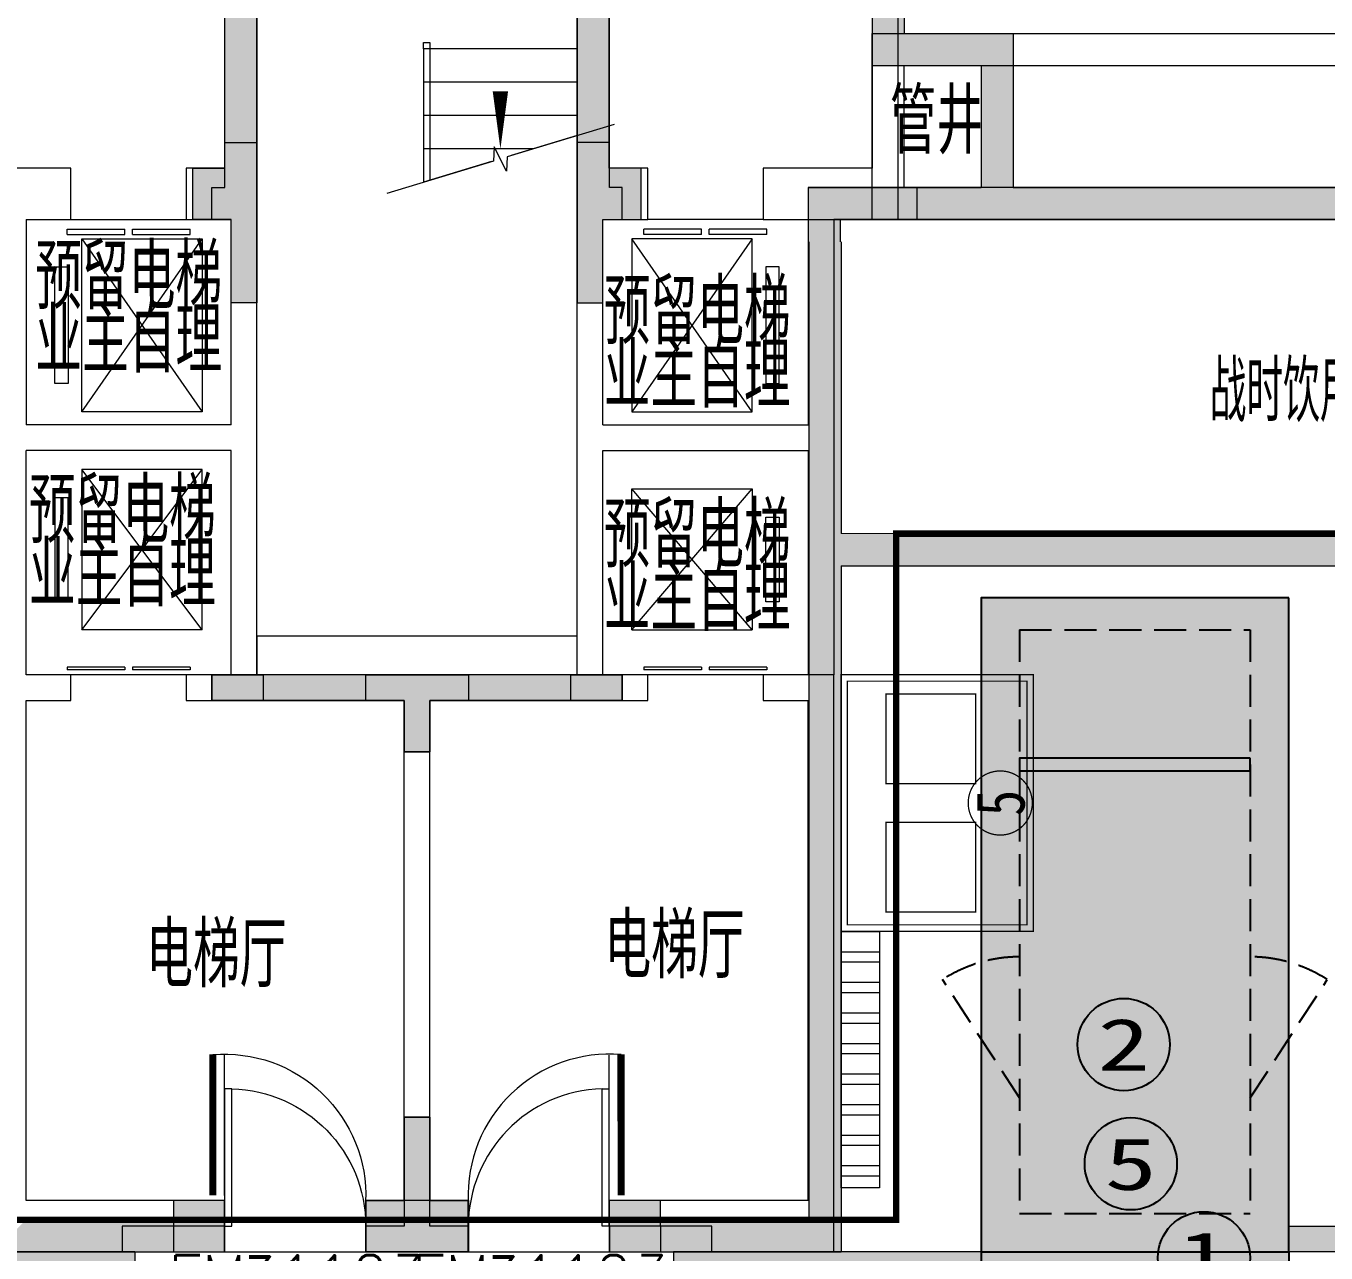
# Model space of a CAD drawing. Extents: x -264757 to 1033689, y 4049843 to 4347093.
# Drawn here: x -84506 to -74366, y 4186300 to 4195866 of the extents above; entities that cross this region are included whole.
import ezdxf
from ezdxf.enums import TextEntityAlignment as Align

# ---------------------------------------------------------------- set-up
doc = ezdxf.new("R2010")
doc.units = 0
doc.header["$LTSCALE"] = 1000
doc.header["$MEASUREMENT"] = 0
doc.linetypes.add('AX-01DK-PB01$1$A-001-车位参照B1$0$A-001-车位参照B1$0$A-001-车位参照B1$0$A-H4-001-基本图形$0$A-001-车位B1$0$DASH', pattern=[0.35, 0.25, -0.1])
doc.linetypes.add('DASH', pattern=[0.35, 0.25, -0.1])
doc.layers.get('0').update_dxf_attribs({"color": 8})
doc.layers.add('AX-01DK-PB01$0$AX-001DK-01-PB01-02$0$A-3-WinF(Text)', color=8, linetype='Continuous', plot=False)
doc.layers.add('AX-01DK-PB01$0$AX-03CK-02-PB01$0$AX-03CK-02-PB01$0$WINDOW_TEXT', color=8, linetype='Continuous', plot=False)
for name, color, linetype in [('AX-01DK-PB01$0$AX-03CK-02-PB01$0$AX-03CK-02-PB01$0$PUB_HATCH', 8, 'Continuous'), ('PUB_HATCH', 8, 'Continuous'), ('不利因素2-紧邻集水坑、排水沟', 7, 'Continuous'), ('不利因素5-单面靠墙', 7, 'Continuous'), ('不利因素9-坡道上停车', 7, 'Continuous'), ('子母车位', 7, 'Continuous'), ('普通车位', 7, 'Continuous')]:
    doc.layers.add(name, color=color, linetype=linetype)
doc.layers.add('无关图层', color=8, linetype='Continuous', lineweight=0)
doc.layers.add('车位归属楼栋范围线', color=7, linetype='Continuous', true_color=0x19e6c7)
doc.styles.add('-宋体', font='', dxfattribs={"width": 0.8})
doc.styles.add('AX-01DK-PB01$0$AX-001DK-01-PB01-02$0$_TCH_WINDOW', font='SIMPLEX', dxfattribs={"bigfont": 'GBCBIG'})
doc.styles.add('AX-01DK-PB01$0$AX-03CK-02-PB01$0$AX-03CK-02-PB01$0$_TCH_DIM_T3', font='SIMPLEX', dxfattribs={"width": 0.705882, "bigfont": 'GBCBIG'})
doc.styles.add('AX-01DK-PB01$0$Standard', font='gbenor.shx', dxfattribs={"bigfont": 'gbcbig.shx'})
doc.styles.add('AX-01DK-PB01$1$AX-001DK-01-PB01-02$0$Standard', font='gbenor.shx', dxfattribs={"bigfont": 'gbcbig.shx'})
doc.styles.add('AX-ACK-P01-WALL$0$黑体', font='simhei.ttf')
doc.styles.add('SX-ACK-PB01-WNC-ALL$0$黑体', font='simhei.ttf')
doc.styles.add('坑编号', font='', dxfattribs={"width": 0.8})
doc.styles.add('黑体', font='simhei.ttf')
doc.styles.get('-宋体').set_extended_font_data('SimSun')
doc.styles.get('坑编号').set_extended_font_data('SimSun')
pattern_1 = [(180, (475610.28, 3584445.37), (-1e-13, -238.125), []), (180, (475530.9, 3584524.75), (-1e-13, -238.125), [])]

# ---------------------------------------------------------------- blocks, each defined once
blk = doc.blocks.new('20200722.21182239')
at = {"layer": '不利因素2-紧邻集水坑、排水沟', "true_color": 0xc46e92}
h = blk.add_hatch(color=233, dxfattribs=at)
h.dxf.hatch_style = 1
edge = h.paths.add_edge_path()
edge.add_arc((360, 360), 360, 0, 360)
at = {"layer": '不利因素2-紧邻集水坑、排水沟'}
blk.add_circle((360, 360), 360, dxfattribs=at)
at = {"layer": '不利因素2-紧邻集水坑、排水沟', "style": '黑体', "width": 1.390625}
blk.add_text('2', height=407, dxfattribs=at).set_placement((156, 156), (564, 156), align=Align.FIT)
blk = doc.blocks.new('SX-ACK-PB01-WNC-ALL$0$20200722.21183209')
at = {"layer": '不利因素5-单面靠墙', "true_color": 0x6d711d}
h = blk.add_hatch(color=66, dxfattribs=at)
h.dxf.hatch_style = 1
edge = h.paths.add_edge_path()
edge.add_arc((360, 360), 360, 0, 360)
at = {"layer": '不利因素5-单面靠墙'}
blk.add_circle((360, 360), 360, dxfattribs=at)
at = {"layer": '不利因素5-单面靠墙', "style": 'SX-ACK-PB01-WNC-ALL$0$黑体', "width": 1.390625}
blk.add_text('5', height=407, dxfattribs=at).set_placement((156, 156), (564, 156), align=Align.FIT)
blk = doc.blocks.new('*U122')
at = {"layer": '无关图层', "const_width": 10}
for points in [[(1000, 0), (-1000, 0), (-1000, 1500), (1000, 1500)], [(950, 50), (-950, 50), (-950, 1450), (950, 1450)], [(-150, 1050), (-850, 1050), (-850, 350), (-150, 350)], [(850, 1050), (150, 1050), (150, 350), (850, 350)]]:
    blk.add_lwpolyline(points, close=True, dxfattribs=at)
blk.add_lwpolyline([(0, 1492, 0.098491), (-96, 1473, 0.098491), (-177, 1419, 0.098491), (-231, 1338, 0.098491), (-250, 1242, 0.098491), (-231, 1146, 0.098491), (-177, 1065, 0.098491), (-96, 1011, 0.098491), (0, 992, 0.098491), (96, 1011, 0.098491), (177, 1065, 0.098491), (231, 1146, 0.098491), (250, 1242, 0.098491), (231, 1338, 0.098491), (177, 1419, 0.098491), (96, 1473, 0.098491)], format="xyb", close=True, dxfattribs=at)
at = {"layer": '无关图层', "style": '坑编号', "width": 0.8}
blk.add_attdef('X', text='', height=380, dxfattribs=at).set_placement((0, 1242), align=Align.MIDDLE_CENTER)
blk = doc.blocks.new('fasdfasdfasdfasdfasdf')
at = {"layer": '不利因素9-坡道上停车', "true_color": 0xe0aa15}
h = blk.add_hatch(color=42, dxfattribs=at)
h.dxf.hatch_style = 1
edge = h.paths.add_edge_path()
edge.add_arc((-119587, 4058555), 720, 0, 360)
at = {"layer": '不利因素9-坡道上停车'}
blk.add_circle((-119587, 4058555), 720, dxfattribs=at)
at = {"layer": '不利因素9-坡道上停车', "style": 'AX-ACK-P01-WALL$0$黑体', "width": 1.390625}
blk.add_text('1', height=815, dxfattribs=at).set_placement((-119994, 4058148), (-119180, 4058148), align=Align.FIT)
blk = doc.blocks.new('AX-01DK-PB01$0$AX-001DK-01-PP01$0$AX-001DK-01-PP01$0$$DORLIB2D$00000127')
at = {"layer": '无关图层'}
for points in [[(-0.533, 0.795), (-0.533, 0.69)], [(-0.033, 0.795), (-0.533, 0.795)], [(-0.033, 0.795), (-0.033, 0.69)], [(0.533, 0.795), (0.033, 0.795)], [(0.033, 0.795), (0.033, 0.69)], [(0.533, 0.795), (0.533, 0.69)], [(-0.033, 0.69), (-0.533, 0.69)], [(0.533, 0.69), (0.033, 0.69)], [(0.5, 0.5), (-0.5, 0.5)]]:
    blk.add_lwpolyline(points, dxfattribs=at)
blk = doc.blocks.new('AX-01DK-PB01$0$$DorLib2D$00000001')
at = {"layer": '无关图层'}
for p, q in [((0.45, 0.975), (0.5, 0.975)), ((0.45, 0), (0.45, 0.975)), ((0.5, 0), (0.5, 0.975)), ((0.5, 0), (0.45, 0))]:
    blk.add_line(p, q, dxfattribs=at)
at = {"layer": '无关图层', "lineweight": 13}
blk.add_arc((0.475, 0), 0.975, 91.46928, 180, dxfattribs=at)
blk = doc.blocks.new('AX-01DK-PB01$0$AX-03CK-02-PB01$0$AX-03CK-02-PB01$0$$U_DORLIB2D$00000009')
at = {"layer": '无关图层'}
blk.add_line((0.5, 0.2191), (0.5, 1.2134), dxfattribs=at)
at = {"layer": '无关图层', "const_width": 0.05}
blk.add_lwpolyline([(0.5833, 0.2191), (0.5833, 1.2191)], dxfattribs=at)
at = {"layer": '无关图层'}
blk.add_arc((0.5, 0.2191), 1.0009, 85.22396, 182.38594, dxfattribs=at)
blk = doc.blocks.new('_FZH')
blk.add_lwpolyline([(-0.5, -0.5), (0.5, -0.5), (0.5, 0.5), (-0.5, 0.5)], close=True)
at = {"layer": 'PUB_HATCH'}
blk.add_solid([(-0.5, -0.5), (0.5, -0.5), (-0.5, 0.5), (0.5, 0.5)], dxfattribs=at)
blk = doc.blocks.new('A$C7e5eb487')
at = {"layer": '普通车位', "true_color": 0xf18f8e}
h = blk.add_hatch(color=11, dxfattribs=at)
h.dxf.hatch_style = 1
h.paths.add_polyline_path([(2400, 0), (2400, -5300), (0, -5300), (0, 0)])
blk = doc.blocks.new('A$C741380cb')
at = {"layer": '子母车位', "true_color": 0x0617f9}
h = blk.add_hatch(color=5, dxfattribs=at)
h.dxf.hatch_style = 1
h.paths.add_polyline_path([(2400, 0), (2400, -10400), (0, -10400), (0, 0)])

msp = doc.modelspace()

# ---------------------------------------------------------------- hatches: boundary and pattern name
at = {"layer": 'AX-01DK-PB01$0$AX-03CK-02-PB01$0$AX-03CK-02-PB01$0$PUB_HATCH'}
for points in [[(-77656.4, 4198328), (-77906.4, 4198028), (-77906.4, 4195558), (-77656.4, 4195808)], [(-77656.4, 4195808), (-77906.4, 4195558), (-77056.4, 4195558), (-76806.4, 4195808)], [(-76806.4, 4195808), (-77056.4, 4195558), (-77056.4, 4194608), (-76931.4, 4194524.6), (-76806.4, 4194608)], [(-78406.4, 4194608), (-78156.4, 4194358), (-76931.4, 4194358), (-76931.4, 4194524.6), (-77056.4, 4194608)], [(-78156.4, 4194358), (-78406.4, 4194608), (-78406.4, 4194183), (-78318.2, 4194183.2), (-78156.4, 4194183)], [(-76931.4, 4194524.6), (-76931.4, 4194358), (-73854.2, 4194358), (-73854.2, 4194608), (-76806.4, 4194608)], [(-78320.6, 4194183.1), (-78399, 4194183.3), (-78399, 4191783.4), (-78232.4, 4191783.4), (-78149, 4191908.4), (-78149, 4194183.3)], [(-78149, 4191658.4), (-71749.8, 4191657.6), (-71749.8, 4191907.6), (-78149, 4191908.4), (-78232.4, 4191783.4)], [(-78232.4, 4191783.4), (-78399, 4191783.4), (-78399, 4186558.3), (-78149, 4186308.4), (-78149, 4191658.4)], [(-81857, 4186307.8), (-81056.5, 4186308), (-81056.6, 4186708), (-81857, 4186707.8)], [(-79956.6, 4186707.7), (-79731.6, 4186707.8), (-79731.6, 4186708.1), (-79956.6, 4186708.1)], [(-79731.5, 4186308.5), (-79956.5, 4186308.4), (-79956.6, 4186707.7), (-79956.5, 4186308.1), (-79731.5, 4186308.1)], [(-83181.7, 4186308), (-83356.4, 4186308), (-83356.4, 4186557.6), (-84506.4, 4186557.5), (-84756.4, 4186307.4), (-83181.7, 4186307.7)], [(-79556, 4186558.2), (-79555.9, 4186308.5), (-79731.5, 4186308.5), (-79731.5, 4186308.1), (-78149, 4186308.4), (-78399, 4186558.3)], [(-82957, 4186307.7), (-82957, 4186308), (-83181.7, 4186308), (-83181.7, 4186307.7)]]:
    msp.add_hatch(color=256, dxfattribs=at).paths.add_polyline_path(points)
at = {"layer": '无关图层'}
h = msp.add_hatch(color=256, dxfattribs=at)
h.dxf.hatch_style = 1
h.paths.add_polyline_path([(-83055.7, 4194357.8), (-83055.7, 4194607.8), (-82956.6, 4194607.8), (-82956.6, 4198327.8), (-82706.6, 4198327.8), (-82705.7, 4194607.8), (-82705.7, 4193707.8), (-82905.7, 4193707.8), (-82905.7, 4194357.8)])
h = msp.add_hatch(color=256, dxfattribs=at)
h.dxf.hatch_style = 1
h.paths.add_polyline_path([(-79856.8, 4194357.8), (-79856.8, 4194607.8), (-79955.9, 4194607.8), (-79955.9, 4198327.8), (-80205.9, 4198327.8), (-80206.8, 4194607.8), (-80206.8, 4193707.8), (-80006.8, 4193707.8), (-80006.8, 4194357.8)])
for points in [[(-83205.7, 4194758.3), (-82955.7, 4194758.3), (-82956.6, 4194958.3), (-82705.7, 4194958.3), (-82705.7, 4193708), (-82906.4, 4193708), (-82906.4, 4194357.8), (-83205.7, 4194358.3)], [(-79707.3, 4194758.3), (-79957.3, 4194758.3), (-79956.4, 4194958.3), (-80207.3, 4194958.3), (-80207.3, 4193708), (-80006.6, 4193708), (-80006.6, 4194357.8), (-79707.3, 4194358.3)], [(-77556.2, 4194608), (-78406.2, 4194608), (-78406.2, 4194358.8), (-77556.2, 4194358.8)], [(-83056.4, 4190807.4), (-82656.2, 4190808), (-82656.2, 4190606.9), (-83056.4, 4190606.4)], [(-81055.7, 4190808), (-81055.7, 4190608), (-81355.8, 4190608), (-81356, 4190208), (-81557.1, 4190208), (-81556.4, 4190608), (-81856.8, 4190608), (-81856.8, 4190808)], [(-80256.6, 4190807.4), (-79856.4, 4190808), (-79856.4, 4190606.9), (-80256.6, 4190606.4)], [(-81855.9, 4186708), (-81555.7, 4186708), (-81555.7, 4187358), (-81355.7, 4187358), (-81355.7, 4186708), (-81055.7, 4186708), (-81055.7, 4186308), (-81855.9, 4186308)], [(-74656.4, 4186508), (-74056.4, 4186508), (-74056.4, 4186858), (-73856.4, 4186858), (-73856.4, 4186508), (-73256.4, 4186508), (-73256.4, 4186308), (-74656.4, 4186308)], [(-82955.5, 4186509), (-83755.7, 4186509.5), (-83755.7, 4186308.5), (-82955.5, 4186308)], [(-79155.7, 4186508.5), (-79955.9, 4186509), (-79955.9, 4186308), (-79155.7, 4186307.4)]]:
    msp.add_hatch(color=256, dxfattribs=at).paths.add_polyline_path(points)
h = msp.add_hatch(color=256, dxfattribs=at)
h.dxf.hatch_style = 1
h.paths.add_polyline_path([(-79856.4, 4190808), (-83056.4, 4190808), (-83056.4, 4190608), (-81556.4, 4190608), (-81556.4, 4190208), (-81356.4, 4190208), (-81356.4, 4190608), (-79856.4, 4190608)])
h = msp.add_hatch(dxfattribs=at)
h.set_pattern_fill('ANSI32', color=256, scale=50, angle=-225)
h.set_pattern_definition(pattern_1)
h.paths.add_polyline_path([(-78149, 4186808), (-78149, 4188808), (-77849, 4188808), (-77849, 4186808)])
h = msp.add_hatch(dxfattribs=at)
h.set_pattern_fill('ANSI32', color=256, scale=50, angle=-225)
h.set_pattern_definition(pattern_1)
h.paths.add_polyline_path([(-78149, 4186808), (-78149, 4188808), (-77849, 4188808), (-77849, 4186808)])
h = msp.add_hatch(color=256, dxfattribs=at)
h.dxf.hatch_style = 1
h.paths.add_polyline_path([(-79155.7, 4186508), (-81355.7, 4186508), (-81355.7, 4187358), (-81555.7, 4187358), (-81555.7, 4186508), (-83755.7, 4186508), (-83755.7, 4186308), (-79155.7, 4186308)])
h.paths.add_polyline_path([(-81855.7, 4186308), (-82955.7, 4186308), (-82955.7, 4186508), (-81855.7, 4186508)])
h.paths.add_polyline_path([(-79955.9, 4186308), (-81055.7, 4186308), (-81055.7, 4186508), (-79955.9, 4186508)], flags=17)

# ---------------------------------------------------------------- linework, layer by layer
at = {"layer": '子母车位', "color": 8, "linetype": 'AX-01DK-PB01$1$A-001-车位参照B1$0$A-001-车位参照B1$0$A-001-车位参照B1$0$A-H4-001-基本图形$0$A-001-车位B1$0$DASH'}
for p, q in [((-76756.4, 4191158.7), (-74956.4, 4191158.7)), ((-76756.4, 4191158.7), (-76756.4, 4186608.7, 0)), ((-74956.4, 4191158.7), (-74956.4, 4186608.7, 0)), ((-76756.4, 4186608.7, 0), (-74956.4, 4186608.7, 0))]:
    msp.add_line(p, q, dxfattribs=at)
at = {"layer": '子母车位', "color": 83}
for p, q in [((-77056.3, 4186308.7, 0), (-77056.3, 4181008.7)), ((-77056.3, 4186308.7, 0), (-74656.3, 4186308.7, 0)), ((-74656.3, 4186308.7, 0), (-74656.3, 4181008.7))]:
    msp.add_line(p, q, dxfattribs=at)
msp.add_lwpolyline([(-74656.4, 4191408.7), (-77056.4, 4191408.7), (-77056.4, 4186308.7), (-74656.4, 4186308.7)], close=True, dxfattribs=at)
at = {"layer": '子母车位'}
msp.add_lwpolyline([(-74956.4, 4190158.7), (-76756.4, 4190158.7), (-76756.4, 4190058.7), (-74956.4, 4190058.7)], close=True, dxfattribs=at)
at = {"layer": '子母车位', "linetype": 'AX-01DK-PB01$1$A-001-车位参照B1$0$A-001-车位参照B1$0$A-001-车位参照B1$0$A-H4-001-基本图形$0$A-001-车位B1$0$DASH'}
for points in [[(-76756.4, 4187508.7), (-77356.4, 4188430.7)], [(-74956.4, 4187508.7), (-74356.4, 4188430.7)]]:
    msp.add_lwpolyline(points, dxfattribs=at)
for centre, start, end in [((-76756.4, 4187508.7, 0), 90, 123.05573), ((-74956.4, 4187508.7, 0), 56.94427, 90)]:
    msp.add_arc(centre, 1100, start, end, dxfattribs=at)
at = {"layer": '无关图层'}
for p, q in [((-77656.4, 4198328), (-77656.4, 4195808)), ((-77706, 4198277.8), (-77706, 4194357.8)), ((-82956.4, 4194757.8), (-82956.4, 4198076.6)), ((-82706.4, 4194457.8), (-82706.4, 4198077.8)), ((-80206.4, 4194457.8), (-80206.4, 4198077.8)), ((-79956.4, 4194757.8), (-79956.4, 4198077.8)), ((-77906, 4198077.8), (-77906, 4194757.8)), ((-77906.4, 4198028), (-77906.4, 4195558)), ((-77656.4, 4195808), (-76806.4, 4195808)), ((-76806.4, 4195808), (-76806.4, 4194608)), ((-81406, 4195687.8), (-81406, 4195737.8)), ((-81406, 4195737.8), (-81356, 4195737.8)), ((-81406, 4195687.8), (-81406, 4194648.1)), ((-81406, 4195687.8), (-81406, 4194648.1)), ((-80206, 4195687.8), (-81406, 4195687.8)), ((-81356, 4195737.8), (-81356, 4194663.2)), ((-80206, 4195687.8), (-80206, 4195012.1)), ((-77906.4, 4195558), (-77056.4, 4195558)), ((-77056.4, 4195558), (-77056.4, 4194608)), ((-80206, 4195427.8), (-81406, 4195427.8)), ((-80206, 4195167.8), (-81406, 4195167.8)), ((-80206, 4195012.1), (-80721.8, 4194855.6)), ((-80549.7, 4194907.8), (-81406, 4194907.8)), ((-84156.4, 4194757.8), (-84606.4, 4194757.8)), ((-84156.4, 4194357.8), (-84156.4, 4194757.8)), ((-82956.4, 4194757.8), (-83256.4, 4194757.8)), ((-83256.4, 4194757.8), (-83256.4, 4194357.8)), ((-80874.6, 4194809.3), (-81406, 4194648.1)), ((-79656.4, 4194757.8), (-79956.4, 4194757.8)), ((-79656.4, 4194357.8), (-79656.4, 4194757.8)), ((-78306, 4194757.8), (-78756.4, 4194757.8)), ((-78756.4, 4194757.8), (-78756.4, 4194357.8)), ((-77906, 4194757.8), (-78306, 4194757.8)), ((-78406.4, 4194608), (-77056.4, 4194608)), ((-78406.4, 4194608), (-78406.4, 4194183)), ((-76806.4, 4194608), (-73854.2, 4194608)), ((-82706.4, 4192657.8), (-82706.4, 4194457.8)), ((-80206.4, 4192657.8), (-80206.4, 4194457.8)), ((-84506.4, 4194357.8), (-84506.4, 4192757.8)), ((-84506.4, 4194357.8), (-84156.4, 4194357.8)), ((-83256.4, 4194357.8), (-82906.4, 4194357.8)), ((-82906.4, 4192757.8), (-82906.4, 4194357.8)), ((-80006.4, 4192757.8), (-80006.4, 4194357.8)), ((-80006.4, 4194357.8), (-79656.4, 4194357.8)), ((-78756.4, 4194357.8), (-78406, 4194357.8)), ((-78406, 4194357.8), (-78406, 4192757.8)), ((-78206, 4194357.8), (-78206, 4192657.8)), ((-77706, 4194357.8), (-78206, 4194357.8)), ((-78156.4, 4194358), (-76931.4, 4194358)), ((-78156.4, 4194358), (-78156.4, 4194183)), ((-76931.4, 4194358), (-73854.2, 4194358)), ((-78399, 4194183.3), (-78399, 4191783.4)), ((-78149, 4194183.3), (-78149, 4191908.4)), ((-82906.4, 4192757.8), (-84506.4, 4192757.8)), ((-80006.4, 4192757.8), (-78406, 4192757.8)), ((-82706.4, 4190807.8), (-82706.4, 4192657.8)), ((-80206.4, 4190807.8), (-80206.4, 4192657.8)), ((-78206, 4192657.8), (-78206, 4190807.8)), ((-82906.4, 4192557.8), (-84506.4, 4192557.8)), ((-84506.4, 4190807.8), (-84506.4, 4192557.8)), ((-82906.4, 4190807.8), (-82906.4, 4192557.8)), ((-80006.4, 4192557.8), (-78406, 4192557.8)), ((-80006.4, 4190807.8), (-80006.4, 4192557.8)), ((-78406, 4192557.8), (-78406, 4190807.8)), ((-83131.4, 4192407.8), (-84071.4, 4192407.8)), ((-84071.4, 4192407.8), (-84071.4, 4191157.8)), ((-84071.4, 4191157.8), (-83131.4, 4192407.8)), ((-83131.4, 4191157.8), (-84071.4, 4192407.8)), ((-83131.4, 4191157.8), (-83131.4, 4192407.8)), ((-79781.4, 4191157.8), (-79781.4, 4192257.8)), ((-79781.4, 4192257.8), (-78841.4, 4192257.8)), ((-78841.4, 4191157.8), (-79781.4, 4192257.8)), ((-79781.4, 4191157.8), (-78841.4, 4192257.8)), ((-78841.4, 4192257.8), (-78841.4, 4191157.8)), ((-84176.4, 4192187.8), (-84281.4, 4192187.8)), ((-84281.4, 4192187.8), (-84281.4, 4191377.8)), ((-84176.4, 4191377.8), (-84176.4, 4192187.8)), ((-78736.4, 4191377.8), (-78736.4, 4192037.8)), ((-78736.4, 4192037.8), (-78631.4, 4192037.8)), ((-78631.4, 4192037.8), (-78631.4, 4191377.8)), ((-71749.8, 4191907.6), (-78149, 4191908.4)), ((-78399, 4191783.4), (-78399, 4186558.3)), ((-78149, 4191658.4), (-71749.8, 4191657.6)), ((-78149, 4191658.4), (-78149, 4186308.4)), ((-84176.4, 4191377.8), (-84281.4, 4191377.8)), ((-78631.4, 4191377.8), (-78736.4, 4191377.8)), ((-84156.4, 4190807.8), (-84506.4, 4190807.8)), ((-84156.4, 4190607.8), (-84156.4, 4190807.8)), ((-82906.4, 4190807.8), (-83256.4, 4190807.8)), ((-83256.4, 4190807.8), (-83256.4, 4190607.8)), ((-81456, 4190807.8), (-82706.4, 4190807.8)), ((-80206.4, 4190807.8), (-81456, 4190807.8)), ((-79656.4, 4190807.8), (-80006.4, 4190807.8)), ((-79656.4, 4190607.8), (-79656.4, 4190807.8)), ((-78206.2, 4190807.8), (-78756.4, 4190807.8)), ((-78756.4, 4190807.8), (-78756.4, 4190607.8)), ((-78206, 4190807.8), (-78406, 4190807.8)), ((-78206.2, 4186307.8), (-78206.2, 4190807.8)), ((-84506.4, 4186707.8), (-84506.4, 4190607.8)), ((-84506.4, 4190607.8), (-84156.4, 4190607.8)), ((-83256.4, 4190607.8), (-82806.4, 4190607.8)), ((-81556, 4190607.8), (-82806.4, 4190607.8)), ((-81556, 4186707.8), (-81556, 4190607.8)), ((-80106.4, 4190607.8), (-81356, 4190607.8)), ((-81356, 4186707.8), (-81356, 4190607.8)), ((-80106.4, 4190607.8), (-79656.4, 4190607.8)), ((-78756.4, 4190607.8), (-78406.2, 4190607.8)), ((-78406.2, 4186707.8), (-78406.2, 4190607.8)), ((-82956, 4186707.8), (-84506.4, 4186707.8)), ((-82957, 4186307.7), (-82957, 4186707.7)), ((-82956, 4186307.8), (-82956, 4186707.8)), ((-81056.6, 4186708), (-81857, 4186707.8)), ((-81857, 4186707.8), (-81857, 4186307.8)), ((-81556, 4186707.8), (-81856, 4186707.8)), ((-81856, 4186707.8), (-81856, 4186307.8)), ((-81056.3, 4186707.8), (-81356, 4186707.8)), ((-81056.5, 4186308), (-81056.6, 4186708)), ((-81056.3, 4186307.8), (-81056.3, 4186707.8)), ((-79731.6, 4186708.1), (-79956.6, 4186708.1)), ((-79956.6, 4186708.1), (-79956.6, 4186707.7)), ((-79956.6, 4186707.7), (-79956.5, 4186308.1)), ((-78406.2, 4186707.8), (-79956.3, 4186707.8)), ((-79956.3, 4186707.8), (-79956.3, 4186307.8)), ((-79731.6, 4186707.8), (-79731.6, 4186708.1)), ((-84506.4, 4186557.5), (-83356.4, 4186557.6)), ((-79556, 4186558.2), (-78399, 4186558.3)), ((-83656.2, 4186307.9), (-86056.2, 4186307.9)), ((-84756.4, 4186307.4), (-83181.7, 4186307.7)), ((-84706.4, 4186307.8), (-82956, 4186307.8)), ((-83656.2, 4186307.9), (-83656.2, 4181007.9, 0)), ((-83181.7, 4186307.7), (-82957, 4186307.7)), ((-82957, 4186307.7), (-81857, 4186307.8)), ((-81857, 4186307.8), (-81056.5, 4186308)), ((-81856, 4186307.8), (-81456, 4186307.8)), ((-81456, 4186307.8), (-81056.3, 4186307.8)), ((-81056.5, 4186308), (-79956.5, 4186308.1)), ((-79956.5, 4186308.1), (-79731.5, 4186308.1)), ((-79956.3, 4186307.8), (-78206.2, 4186307.8)), ((-79731.5, 4186308.1), (-78149, 4186308.4)), ((-79456.3, 4186308, 0), (-79456.3, 4181008)), ((-77056.3, 4186308, 0), (-79456.3, 4186308, 0)), ((-77056.3, 4186308, 0), (-77056.3, 4181008))]:
    msp.add_line(p, q, dxfattribs=at)
for points in [[(-83055.7, 4194357.8), (-83055.7, 4194607.8), (-82956.6, 4194607.8), (-82956.6, 4198327.8), (-82706.6, 4198327.8), (-82705.7, 4194607.8), (-82705.7, 4193707.8), (-82905.7, 4193707.8), (-82905.7, 4194357.8)], [(-79856.8, 4194357.8), (-79856.8, 4194607.8), (-79955.9, 4194607.8), (-79955.9, 4198327.8), (-80205.9, 4198327.8), (-80206.8, 4194607.8), (-80206.8, 4193707.8), (-80006.8, 4193707.8), (-80006.8, 4194357.8)], [(-77906.8, 4194357.9), (-77906.8, 4195808), (-70007.1, 4195808), (-70007.1, 4194357.9)], [(-77656.8, 4194607.9), (-77656.8, 4195558), (-70257.1, 4195558), (-70257.1, 4194607.9)], [(-83205.7, 4194758.3), (-82955.7, 4194758.3), (-82956.6, 4194958.3), (-82705.7, 4194958.3), (-82705.7, 4193708), (-82906.4, 4193708), (-82906.4, 4194357.8), (-83205.7, 4194358.3)], [(-79707.3, 4194758.3), (-79957.3, 4194758.3), (-79956.4, 4194958.3), (-80207.3, 4194958.3), (-80207.3, 4193708), (-80006.6, 4193708), (-80006.6, 4194357.8), (-79707.3, 4194358.3)], [(-77556.2, 4194608), (-78406.2, 4194608), (-78406.2, 4194358.8), (-77556.2, 4194358.8)], [(-84071.4, 4194207.8), (-83131.4, 4194207.8), (-83131.4, 4192857.8), (-84071.4, 4192857.8)], [(-78841.4, 4194207.8), (-79781.4, 4194207.8), (-79781.4, 4192857.8), (-78841.4, 4192857.8)], [(-84281.4, 4193987.8), (-84176.4, 4193987.8), (-84176.4, 4193077.8), (-84281.4, 4193077.8)], [(-78631.4, 4193987.8), (-78736.4, 4193987.8), (-78736.4, 4193077.8), (-78631.4, 4193077.8)], [(-79856.4, 4190808), (-83056.4, 4190808), (-83056.4, 4190608), (-81556.4, 4190608), (-81556.4, 4190208), (-81356.4, 4190208), (-81356.4, 4190608), (-79856.4, 4190608)], [(-83056.4, 4190807.4), (-82656.2, 4190808), (-82656.2, 4190606.9), (-83056.4, 4190606.4)], [(-81055.7, 4190808), (-81055.7, 4190608), (-81355.8, 4190608), (-81356, 4190208), (-81557.1, 4190208), (-81556.4, 4190608), (-81856.8, 4190608), (-81856.8, 4190808)], [(-80256.6, 4190807.4), (-79856.4, 4190808), (-79856.4, 4190606.9), (-80256.6, 4190606.4)], [(-81055.7, 4186508), (-81355.7, 4186508), (-81355.7, 4187358), (-81555.7, 4187358), (-81555.7, 4186508), (-81855.9, 4186508), (-81855.9, 4186308), (-81055.7, 4186308)], [(-81855.9, 4186708), (-81555.7, 4186708), (-81555.7, 4187358), (-81355.7, 4187358), (-81355.7, 4186708), (-81055.7, 4186708), (-81055.7, 4186308), (-81855.9, 4186308)], [(-74656.4, 4186508), (-74056.4, 4186508), (-74056.4, 4186858), (-73856.4, 4186858), (-73856.4, 4186508), (-73256.4, 4186508), (-73256.4, 4186308), (-74656.4, 4186308)], [(-82955.5, 4186509), (-83755.7, 4186509.5), (-83755.7, 4186308.5), (-82955.5, 4186308)], [(-79155.7, 4186508.5), (-79955.9, 4186509), (-79955.9, 4186308), (-79155.7, 4186307.4)]]:
    msp.add_lwpolyline(points, close=True, dxfattribs=at)
msp.add_lwpolyline([(-80806, 4195687.8, 0, 0, 0), (-80806, 4194907.8, 0, 120, 0), (-80806, 4195357.8, 0, 0, 0)], format="xyseb", dxfattribs=at)
for points in [[(-79919, 4195099.1), (-80752.2, 4194846.4), (-80758.3, 4194734.8), (-80854.7, 4194925), (-80859.9, 4194813.7), (-81693.1, 4194561)], [(-84071.4, 4192857.8), (-83131.4, 4194207.8)], [(-84071.4, 4194207.8), (-83131.4, 4192857.8)], [(-78841.4, 4192857.8), (-79781.4, 4194207.8)], [(-78841.4, 4194207.8), (-79781.4, 4192857.8)], [(-83131.4, 4191157.8), (-84071.4, 4191157.8)], [(-80206.4, 4190808.8), (-80206.4, 4191108.8), (-82706.4, 4191108.8), (-82706.4, 4190808.8), (-80206.4, 4190807.8), (-80206.4, 4191108.8)], [(-79781.4, 4191157.8), (-78841.4, 4191157.8)], [(-78149, 4186808), (-78149, 4188808), (-77849, 4188808), (-77849, 4186808), (-78149, 4186808)], [(-78149, 4186808), (-78149, 4188808), (-77849, 4188808), (-77849, 4186808), (-78149, 4186808)]]:
    msp.add_lwpolyline(points, dxfattribs=at)
at = {"layer": '车位归属楼栋范围线', "linetype": 'DASH', "ltscale": 5, "const_width": 50}
msp.add_lwpolyline([(-33283.3, 4146883.7), (-33283.3, 4175514.4), (-29137.4, 4175514.4), (-29137.4, 4186656.6), (-44355, 4186656.6), (-44355, 4191625.1), (-47611.1, 4191625.1), (-47611.1, 4186680.1), (-55404.2, 4186680.1), (-55404.2, 4191908), (-58670.9, 4191908), (-58670.9, 4186858), (-70304.1, 4186858), (-70303.6, 4191907.5), (-77719.4, 4191908.3), (-77719.4, 4186558.3), (-88759.6, 4186558.3), (-88759.6, 4169777), (-77533.6, 4169777), (-77534.3, 4165409), (-76833.6, 4165408), (-76833.1, 4158725), (-81133.4, 4158725), (-81133.4, 4140728.4)], dxfattribs=at)

# ---------------------------------------------------------------- block references
at = {"layer": '不利因素2-紧邻集水坑、排水沟'}
msp.add_blockref('20200722.21182239', (-76303.9, 4187564.6, 0), dxfattribs=at)
at = {"layer": '不利因素5-单面靠墙'}
msp.add_blockref('SX-ACK-PB01-WNC-ALL$0$20200722.21183209', (-76248.5, 4186635, 0), dxfattribs=at)
at = {"layer": '子母车位', "rotation": 180.0000000000001}
msp.add_blockref('A$C741380cb', (-74656.3, 4181008.7), dxfattribs=at)
at = {"layer": '无关图层'}
for name, p, xscale, yscale, zscale, rotation in [('AX-01DK-PB01$0$AX-001DK-01-PP01$0$AX-001DK-01-PP01$0$$DORLIB2D$00000127', (-83706.4, 4194557.8), -900, -400, 400, 359.999999999911), ('AX-01DK-PB01$0$AX-001DK-01-PP01$0$AX-001DK-01-PP01$0$$DORLIB2D$00000127', (-79206.4, 4194557.8), -900, 400, 400, 180), ('AX-01DK-PB01$0$AX-001DK-01-PP01$0$AX-001DK-01-PP01$0$$DORLIB2D$00000127', (-83706.4, 4190707.8), 900, 200, 200, 7.174070222237814e-09), ('AX-01DK-PB01$0$AX-001DK-01-PP01$0$AX-001DK-01-PP01$0$$DORLIB2D$00000127', (-79206.4, 4190707.8), -900, -200, 200, 179.9999999925303), ('_FZH', (-79756.2, 4186508.1), 399.3189769624463, 400.6034757658382, 400.6034757658382, 90.0160045278298)]:
    msp.add_blockref(name, p, dxfattribs=dict(at, xscale=xscale, yscale=yscale, zscale=zscale, rotation=rotation))
ref = msp.add_blockref('*U122', (-78149, 4189808), dxfattribs=dict(at, xscale=-1, rotation=270))
ref.add_attrib('X', '5', dxfattribs={"height": 380, "rotation": 90, "style": '坑编号', "width": 0.8}).set_placement((-76907, 4189808), align=Align.MIDDLE_CENTER)
ref = msp.add_blockref('AX-01DK-PB01$0$AX-03CK-02-PB01$0$AX-03CK-02-PB01$0$$U_DORLIB2D$00000009', (-82407, 4186507.8), dxfattribs=dict(at, xscale=-1100, yscale=1100, zscale=400, rotation=0.00800226912614267))
ref.add_attrib('A', '*GHFM1123(6)', (-83553.4, 4185412.7), dxfattribs={"layer": 'AX-01DK-PB01$0$AX-03CK-02-PB01$0$AX-03CK-02-PB01$0$WINDOW_TEXT', "height": 386.75, "rotation": 0.008, "style": 'AX-01DK-PB01$0$AX-03CK-02-PB01$0$AX-03CK-02-PB01$0$_TCH_DIM_T3', "width": 0.49827})
ref = msp.add_blockref('AX-01DK-PB01$0$AX-03CK-02-PB01$0$AX-03CK-02-PB01$0$$U_DORLIB2D$00000009', (-80506.6, 4186508), dxfattribs=dict(at, xscale=1100, yscale=1100, zscale=400, rotation=0.00800226912614267))
ref.add_attrib('A', '*GHFM1123(6)', (-81359.1, 4185389.3), dxfattribs={"layer": 'AX-01DK-PB01$0$AX-03CK-02-PB01$0$AX-03CK-02-PB01$0$WINDOW_TEXT', "height": 386.75, "rotation": 0.008, "style": 'AX-01DK-PB01$0$AX-03CK-02-PB01$0$AX-03CK-02-PB01$0$_TCH_DIM_T3', "width": 0.49827})
ref = msp.add_blockref('AX-01DK-PB01$0$$DorLib2D$00000001', (-82406, 4186507.8), dxfattribs=dict(at, xscale=1100, yscale=-1100, zscale=400, rotation=180.0000000004404))
ref.add_attrib('A', 'FM乙1123', (-83397, 4185944.8), dxfattribs={"layer": 'AX-01DK-PB01$0$AX-001DK-01-PB01-02$0$A-3-WinF(Text)', "height": 337.59, "style": 'AX-01DK-PB01$0$AX-001DK-01-PB01-02$0$_TCH_WINDOW'})
ref = msp.add_blockref('AX-01DK-PB01$0$$DorLib2D$00000001', (-80506.3, 4186507.8), dxfattribs=dict(at, xscale=-1100, yscale=-1100, zscale=400, rotation=179.9999999995595))
ref.add_attrib('A', 'FM乙1123', (-81497.2, 4185944.9), dxfattribs={"layer": 'AX-01DK-PB01$0$AX-001DK-01-PB01-02$0$A-3-WinF(Text)', "height": 337.59, "rotation": 360, "style": 'AX-01DK-PB01$0$AX-001DK-01-PB01-02$0$_TCH_WINDOW'})
at = {"layer": '无关图层', "xscale": 399.396433906164, "yscale": 399.6971046924591, "zscale": 399.6971046924591}
msp.add_blockref('_FZH', (-83156.7, 4186507.8), dxfattribs=at)
at = {"layer": '普通车位', "extrusion": (0, 0, -1), "zscale": -0.9999999999999998, "rotation": 180}
for p in [(86056.2, 4181007.9, 0), (79456.3, 4181008)]:
    msp.add_blockref('A$C7e5eb487', p, dxfattribs=at)
at = {"layer": '车位归属楼栋范围线', "xscale": 0.5, "yscale": 0.5, "zscale": 0.5}
msp.add_blockref('fasdfasdfasdfasdfasdf', (-15524.7, 2156983.9, 0), dxfattribs=at)

# ---------------------------------------------------------------- texts
at = {"layer": '无关图层'}
for s, style, p in [('管井', 'AX-01DK-PB01$1$AX-001DK-01-PB01-02$0$Standard', (-77769.3, 4194871)), ('预留电梯', 'AX-01DK-PB01$0$Standard', (-84434.5, 4193658.4)), ('预留电梯', 'AX-01DK-PB01$0$Standard', (-80000, 4193384.4)), ('业主自理', 'AX-01DK-PB01$0$Standard', (-84434.5, 4193164)), ('业主自理', 'AX-01DK-PB01$0$Standard', (-80000, 4192890)), ('预留电梯', 'AX-01DK-PB01$0$Standard', (-84484, 4191834.1)), ('预留电梯', 'AX-01DK-PB01$0$Standard', (-80000, 4191644.1)), ('业主自理', 'AX-01DK-PB01$0$Standard', (-84484, 4191339.7)), ('业主自理', 'AX-01DK-PB01$0$Standard', (-80000, 4191149.7)), ('电梯厅', 'AX-01DK-PB01$0$Standard', (-79995, 4188441.7)), ('电梯厅', 'AX-01DK-PB01$0$Standard', (-83568.5, 4188370.8))]:
    msp.add_text(s, height=506.38, dxfattribs=dict(at, style=style)).set_placement(p)
at = {"layer": '无关图层', "style": '-宋体', "width": 0.5}
msp.add_text('战时饮用水池C', height=420, dxfattribs=at).set_placement((-75273.5, 4192826.5, 0))

doc.saveas('drawing.dxf')
